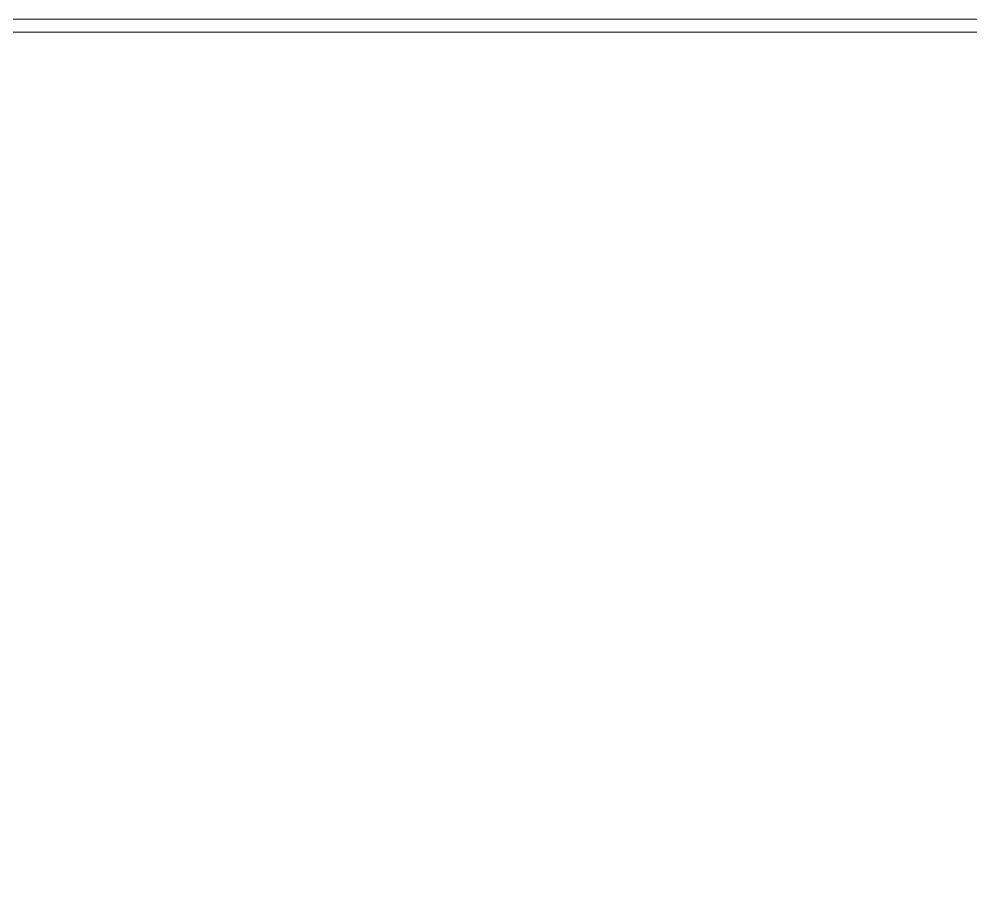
# Model space of a CAD drawing. Header units: millimetres. Extents: x -547695 to 905972, y -1055718 to 167349.
# Drawn here: x -513922.1 to -513744.4, y -1034031 to -1033870.1 of the extents above; entities that cross this region are included whole.
import ezdxf

# ---------------------------------------------------------------- set-up
doc = ezdxf.new("R2010")
doc.units = ezdxf.units.MM
for name, color, linetype, lineweight in [('View-XTD-CT Cua$0$View-XĐL-CT Cửa$0$Hatch - Vietduc', 250, 'Continuous', 5), ('View-XTD-CT Cua$0$View-XĐL-CT Cửa$0$KT-NetThay', 7, 'Continuous', 18), ('View-XTD-CT Cua$0$View-XĐL-CT Cửa$0$SHEETING 0.13', 6, 'Continuous', 13)]:
    doc.layers.add(name, color=color, linetype=linetype, lineweight=lineweight)

# ---------------------------------------------------------------- blocks, each defined once
blk = doc.blocks.new('View-XTD-CT Cua$0$View-XĐL-CT Cửa$0$A$C77827696')
at = {"layer": 'View-XTD-CT Cua$0$View-XĐL-CT Cửa$0$Hatch - Vietduc'}
blk.add_lwpolyline([(-1956.15, 3240.48), (-1956.15, 3490.7), (-3154.06, 3490.7), (-3154.06, 3240.48)], close=True, dxfattribs=at)
at = {"layer": 'View-XTD-CT Cua$0$View-XĐL-CT Cửa$0$SHEETING 0.13'}
blk.add_lwpolyline([(-1817.1, 3492.39), (-3204.76, 3492.39), (-3204.76, 3461.3, 1), (-3200.42, 3461.3, -0.03968), (-3200.7, 3466.62), (-3200.7, 3484.49), (-3202.39, 3484.49), (-3202.39, 3466.54, 0.047719), (-3202.11, 3461.3, -1), (-3203.07, 3461.3), (-3203.07, 3490.7), (-1817.1, 3490.7)], format="xyb", dxfattribs=at)

msp = doc.modelspace()

# ---------------------------------------------------------------- block references
at = {"layer": 'View-XTD-CT Cua$0$View-XĐL-CT Cửa$0$KT-NetThay', "xscale": 1.44, "yscale": 1.44, "zscale": 1.44}
msp.add_blockref('View-XTD-CT Cua$0$View-XĐL-CT Cửa$0$A$C77827696', (-510354.47, -1038899.17), dxfattribs=at)

doc.saveas('drawing.dxf')
